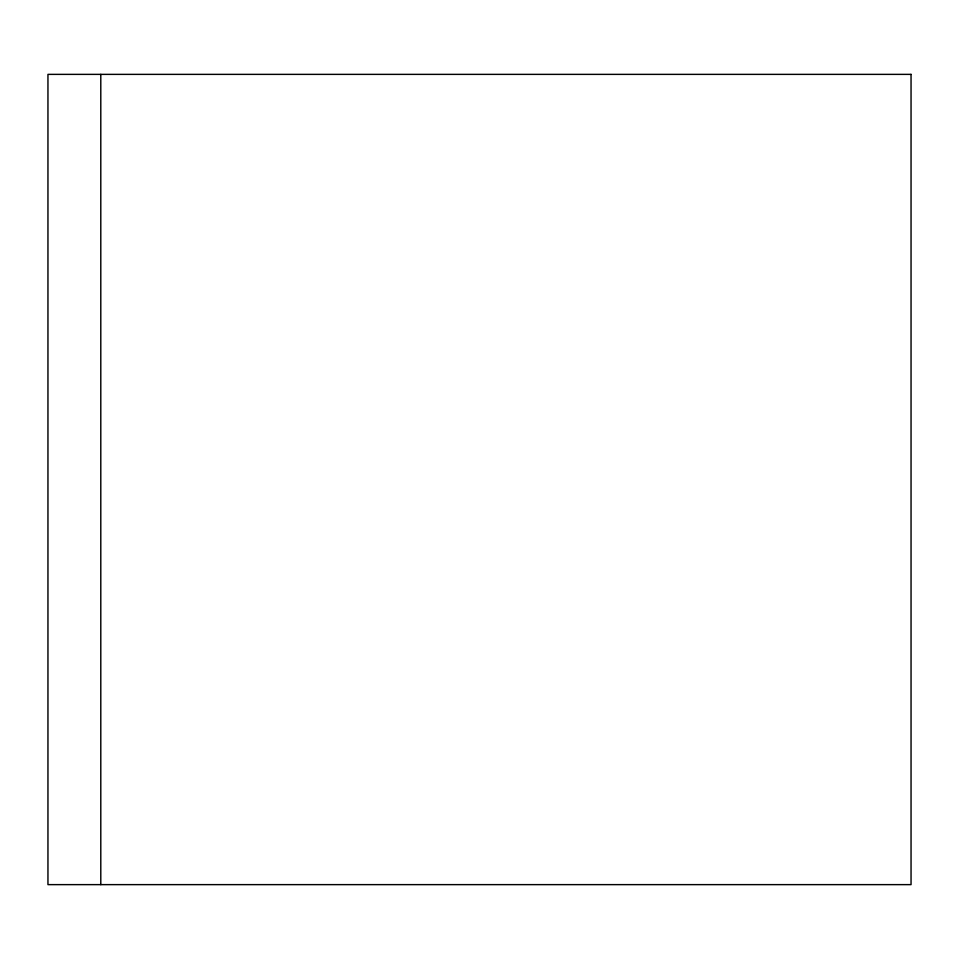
<?xml version="1.0" encoding="UTF-8"?>
<svg xmlns="http://www.w3.org/2000/svg" width="959" height="959" viewBox="0 0 959 959"><rect width="100%" height="100%" fill="white"/><g stroke="black" fill="none" stroke-linecap="round" stroke-linejoin="round"><path stroke-width="1.44" d="M100.791 74.37L100.791 884.63M911.05 74.37L47.95 74.37L47.95 884.63L911.05 884.63L911.05 74.37"/></g></svg>
